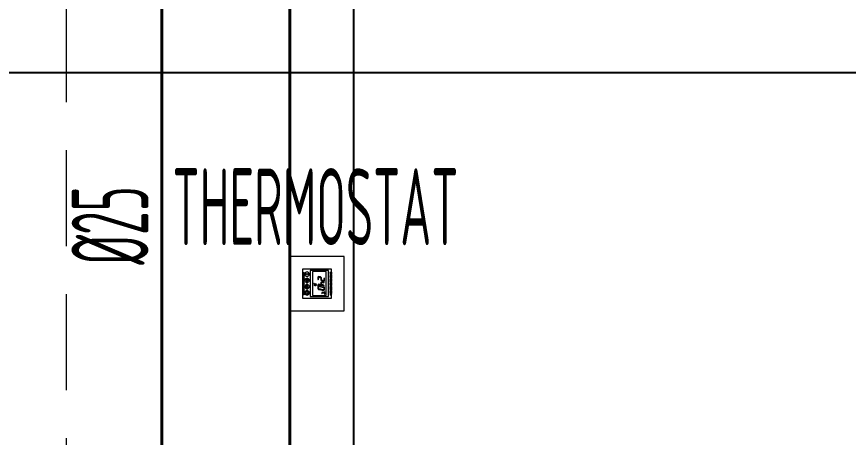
# Model space of a CAD drawing. Header units: centimetres. Extents: x 31 to 22766, y 238 to 3306.
# Drawn here: x 1744.3 to 1874.3, y 1115.1 to 1180.8 of the extents above; entities that cross this region are included whole.
import ezdxf
from ezdxf.xclip import XClip

# ---------------------------------------------------------------- set-up
doc = ezdxf.new("R2010")
doc.units = ezdxf.units.CM
doc.header["$XCLIPFRAME"] = 0
doc.linetypes.add('DASHED', pattern=[0.75, 0.5, -0.25])
doc.linetypes.add('HIDDEN2', pattern=[0.1875, 0.125, -0.0625])
for name, color, linetype, lineweight in [('00_BORDA_DUVAR', 8, 'Continuous', 40), ('elektr.k anahtar-priz', 4, 'Continuous', 0), ('Elektrik Anahtar Priz.', 4, 'Continuous', 0), ('M-HVAC-VRF DRENAJ HATTI', 6, 'DASHED', 5)]:
    doc.layers.add(name, color=color, linetype=linetype, lineweight=lineweight)
for name, color, linetype in [('M-CİHAZ', 7, 'Continuous'), ('M-HVAC EMİŞ', 6, 'Continuous'), ('M-ST-YAĞMUR SUYU', 6, 'RAINWATER'), ('M-VRF-BORU', 3, 'Continuous')]:
    doc.layers.add(name, color=color, linetype=linetype)
doc.styles.add('240402_MXM-MLT-DD-MG-E-108-200-SUPERPOZE$0$Standard', font='geniso.shx')
doc.styles.get("Standard").update_dxf_attribs({"font": 'GENISO.shx'})
doc.linetypes.add('RAINWATER', pattern='A,6,-0.4,[") )",Standard,S=1,R=0,X=-0.1,Y=-0.5],-1.1', length=7.5)

# ---------------------------------------------------------------- blocks, each defined once
blk = doc.blocks.new('DUVAR PLANI')
at = {"layer": '00_BORDA_DUVAR', "lineweight": 40, "extrusion": (1.81127e-16, 0, -1)}
blk.add_lwpolyline([(-36065.64, 5842.62), (-36065.64, 5612.62), (-36075.64, 5612.62), (-36075.64, 5592.62), (-36035.64, 5592.62), (-36035.64, 5612.62), (-36045.64, 5612.62), (-36045.64, 5842.62)], dxfattribs=at)
blk = doc.blocks.new('termostat')
at = {"layer": 'elektr.k anahtar-priz', "lineweight": 5}
for p, q in [((42956.65, 2726.3, -297.18), (42956.65, 2726.15, -297.18)), ((42956.68, 2726.11, -297.18), (42956.69, 2726.11, -297.18)), ((42956.71, 2726.15, -297.18), (42956.71, 2726.3, -297.18)), ((42956.74, 2726.34, -297.18), (42956.79, 2726.34, -297.18)), ((42956.82, 2726.3, -297.18), (42956.82, 2726.15, -297.18)), ((42956.85, 2726.11, -297.18), (42956.86, 2726.11, -297.18)), ((42956.88, 2726.15, -297.18), (42956.88, 2726.3, -297.18)), ((42956.91, 2726.34, -297.18), (42956.97, 2726.34, -297.18)), ((42956.99, 2726.3, -297.18), (42956.99, 2726.15, -297.18)), ((42957.02, 2726.11, -297.18), (42957.03, 2726.11, -297.18)), ((42957.05, 2726.15, -297.18), (42957.05, 2726.3, -297.18)), ((42957.08, 2726.34, -297.18), (42957.14, 2726.34, -297.18)), ((42957.16, 2726.3, -297.18), (42957.16, 2726.15, -297.18)), ((42957.19, 2726.11, -297.18), (42957.2, 2726.11, -297.18)), ((42957.23, 2726.15, -297.18), (42957.23, 2726.3, -297.18)), ((42957.25, 2726.34, -297.18), (42957.31, 2726.34, -297.18)), ((42957.33, 2726.3, -297.18), (42957.33, 2726.15, -297.18)), ((42957.36, 2726.11, -297.18), (42957.37, 2726.11, -297.18)), ((42957.4, 2726.15, -297.18), (42957.4, 2726.3, -297.18)), ((42957.42, 2726.34, -297.18), (42957.48, 2726.34, -297.18)), ((42957.5, 2726.3, -297.18), (42957.5, 2726.15, -297.18)), ((42957.53, 2726.11, -297.18), (42957.54, 2726.11, -297.18)), ((42957.57, 2726.15, -297.18), (42957.57, 2726.3, -297.18)), ((42957.59, 2726.34, -297.18), (42957.65, 2726.34, -297.18)), ((42957.68, 2726.3, -297.18), (42957.68, 2726.15, -297.18)), ((42957.7, 2726.11, -297.18), (42957.71, 2726.11, -297.18)), ((42957.74, 2726.15, -297.18), (42957.74, 2726.3, -297.18)), ((42957.76, 2726.34, -297.18), (42957.82, 2726.34, -297.18)), ((42957.85, 2726.3, -297.18), (42957.85, 2726.15, -297.18)), ((42957.87, 2726.11, -297.18), (42957.88, 2726.11, -297.18)), ((42957.91, 2726.15, -297.18), (42957.91, 2726.3, -297.18)), ((42957.93, 2726.34, -297.18), (42957.99, 2726.34, -297.18)), ((42958.02, 2726.3, -297.18), (42958.02, 2726.15, -297.18)), ((42958.04, 2726.11, -297.18), (42958.05, 2726.11, -297.18)), ((42958.08, 2726.15, -297.18), (42958.08, 2726.3, -297.18)), ((42958.11, 2726.34, -297.18), (42958.16, 2726.34, -297.18)), ((42958.19, 2726.3, -297.18), (42958.19, 2726.15, -297.18)), ((42958.21, 2726.11, -297.18), (42958.22, 2726.11, -297.18)), ((42958.25, 2726.15, -297.18), (42958.25, 2726.3, -297.18)), ((42958.28, 2726.34, -297.18), (42958.33, 2726.34, -297.18)), ((42958.36, 2726.3, -297.18), (42958.36, 2726.15, -297.18)), ((42958.39, 2726.11, -297.18), (42958.39, 2726.11, -297.18)), ((42958.42, 2726.15, -297.18), (42958.42, 2726.3, -297.18)), ((42958.45, 2726.34, -297.18), (42958.5, 2726.34, -297.18)), ((42958.53, 2726.3, -297.18), (42958.53, 2726.15, -297.18)), ((42958.56, 2726.11, -297.18), (42958.57, 2726.11, -297.18)), ((42958.59, 2726.15, -297.18), (42958.59, 2726.3, -297.18)), ((42958.62, 2726.34, -297.18), (42958.67, 2726.34, -297.18)), ((42958.7, 2726.3, -297.18), (42958.7, 2726.15, -297.18)), ((42958.73, 2726.11, -297.18), (42958.74, 2726.11, -297.18)), ((42958.76, 2726.15, -297.18), (42958.76, 2726.3, -297.18)), ((42958.79, 2726.34, -297.18), (42958.84, 2726.34, -297.18)), ((42958.87, 2726.3, -297.18), (42958.87, 2726.15, -297.18)), ((42958.9, 2726.11, -297.18), (42958.91, 2726.11, -297.18)), ((42958.93, 2726.15, -297.18), (42958.93, 2726.3, -297.18)), ((42958.96, 2726.34, -297.18), (42959.02, 2726.34, -297.18)), ((42959.04, 2726.3, -297.18), (42959.04, 2726.15, -297.18)), ((42959.07, 2726.11, -297.18), (42959.08, 2726.11, -297.18)), ((42959.1, 2726.15, -297.18), (42959.1, 2726.3, -297.18)), ((42959.13, 2726.34, -297.18), (42959.19, 2726.34, -297.18)), ((42959.21, 2726.3, -297.18), (42959.21, 2726.15, -297.18)), ((42959.24, 2726.11, -297.18), (42959.25, 2726.11, -297.18)), ((42959.27, 2726.15, -297.18), (42959.27, 2726.3, -297.18)), ((42959.3, 2726.34, -297.18), (42959.36, 2726.34, -297.18)), ((42959.38, 2726.3, -297.18), (42959.38, 2726.15, -297.18)), ((42959.41, 2726.11, -297.18), (42959.42, 2726.11, -297.18)), ((42959.45, 2726.15, -297.18), (42959.45, 2726.3, -297.18)), ((42959.47, 2726.34, -297.18), (42959.53, 2726.34, -297.18)), ((42959.55, 2726.3, -297.18), (42959.55, 2726.15, -297.18)), ((42959.58, 2726.11, -297.18), (42959.59, 2726.11, -297.18)), ((42959.62, 2726.15, -297.18), (42959.62, 2726.3, -297.18)), ((42959.64, 2726.34, -297.18), (42959.7, 2726.34, -297.18)), ((42959.73, 2726.3, -297.18), (42959.73, 2726.15, -297.18)), ((42959.75, 2726.11, -297.18), (42959.76, 2726.11, -297.18)), ((42959.79, 2726.15, -297.18), (42959.79, 2726.3, -297.18)), ((42959.81, 2726.34, -297.18), (42959.87, 2726.34, -297.18)), ((42959.9, 2726.3, -297.18), (42959.9, 2726.15, -297.18)), ((42959.92, 2726.11, -297.18), (42959.93, 2726.11, -297.18)), ((42959.96, 2726.15, -297.18), (42959.96, 2726.3, -297.18)), ((42959.98, 2726.34, -297.18), (42960.04, 2726.34, -297.18)), ((42960.07, 2726.3, -297.18), (42960.07, 2726.15, -297.18)), ((42960.09, 2726.11, -297.18), (42960.1, 2726.11, -297.18)), ((42960.13, 2726.15, -297.18), (42960.13, 2726.3, -297.18)), ((42956.65, 2721.88, -297.18), (42956.65, 2722.03, -297.18)), ((42956.68, 2722.07, -297.18), (42956.69, 2722.07, -297.18)), ((42956.71, 2722.03, -297.18), (42956.71, 2721.88, -297.18)), ((42956.74, 2721.84, -297.18), (42956.79, 2721.84, -297.18)), ((42956.82, 2721.88, -297.18), (42956.82, 2722.03, -297.18)), ((42956.85, 2722.07, -297.18), (42956.86, 2722.07, -297.18)), ((42956.88, 2722.03, -297.18), (42956.88, 2721.88, -297.18)), ((42956.91, 2721.84, -297.18), (42956.97, 2721.84, -297.18)), ((42956.99, 2721.88, -297.18), (42956.99, 2722.03, -297.18)), ((42957.02, 2722.07, -297.18), (42957.03, 2722.07, -297.18)), ((42957.05, 2722.03, -297.18), (42957.05, 2721.88, -297.18)), ((42957.08, 2721.84, -297.18), (42957.14, 2721.84, -297.18)), ((42957.16, 2721.88, -297.18), (42957.16, 2722.03, -297.18)), ((42957.19, 2722.07, -297.18), (42957.2, 2722.07, -297.18)), ((42957.23, 2722.03, -297.18), (42957.23, 2721.88, -297.18)), ((42957.25, 2721.84, -297.18), (42957.31, 2721.84, -297.18)), ((42957.33, 2721.88, -297.18), (42957.33, 2722.03, -297.18)), ((42957.36, 2722.07, -297.18), (42957.37, 2722.07, -297.18)), ((42957.4, 2722.03, -297.18), (42957.4, 2721.88, -297.18)), ((42957.42, 2721.84, -297.18), (42957.48, 2721.84, -297.18)), ((42957.5, 2721.88, -297.18), (42957.5, 2722.03, -297.18)), ((42957.53, 2722.07, -297.18), (42957.54, 2722.07, -297.18)), ((42957.57, 2722.03, -297.18), (42957.57, 2721.88, -297.18)), ((42957.59, 2721.84, -297.18), (42957.65, 2721.84, -297.18)), ((42957.68, 2721.88, -297.18), (42957.68, 2722.03, -297.18)), ((42957.7, 2722.07, -297.18), (42957.71, 2722.07, -297.18)), ((42957.74, 2722.03, -297.18), (42957.74, 2721.88, -297.18)), ((42957.76, 2721.84, -297.18), (42957.82, 2721.84, -297.18)), ((42957.85, 2721.88, -297.18), (42957.85, 2722.03, -297.18)), ((42957.87, 2722.07, -297.18), (42957.88, 2722.07, -297.18)), ((42957.91, 2722.03, -297.18), (42957.91, 2721.88, -297.18)), ((42957.93, 2721.84, -297.18), (42957.99, 2721.84, -297.18)), ((42958.02, 2721.88, -297.18), (42958.02, 2722.03, -297.18)), ((42958.04, 2722.07, -297.18), (42958.05, 2722.07, -297.18)), ((42958.08, 2722.03, -297.18), (42958.08, 2721.88, -297.18)), ((42958.11, 2721.84, -297.18), (42958.16, 2721.84, -297.18)), ((42958.19, 2721.88, -297.18), (42958.19, 2722.03, -297.18)), ((42958.21, 2722.07, -297.18), (42958.22, 2722.07, -297.18)), ((42958.25, 2722.03, -297.18), (42958.25, 2721.88, -297.18)), ((42958.28, 2721.84, -297.18), (42958.33, 2721.84, -297.18)), ((42958.36, 2721.88, -297.18), (42958.36, 2722.03, -297.18)), ((42958.39, 2722.07, -297.18), (42958.39, 2722.07, -297.18)), ((42958.42, 2722.03, -297.18), (42958.42, 2721.88, -297.18)), ((42958.45, 2721.84, -297.18), (42958.5, 2721.84, -297.18)), ((42958.53, 2721.88, -297.18), (42958.53, 2722.03, -297.18)), ((42958.56, 2722.07, -297.18), (42958.57, 2722.07, -297.18)), ((42958.59, 2722.03, -297.18), (42958.59, 2721.88, -297.18)), ((42958.62, 2721.84, -297.18), (42958.67, 2721.84, -297.18)), ((42958.7, 2721.88, -297.18), (42958.7, 2722.03, -297.18)), ((42958.73, 2722.07, -297.18), (42958.74, 2722.07, -297.18)), ((42958.76, 2722.03, -297.18), (42958.76, 2721.88, -297.18)), ((42958.79, 2721.84, -297.18), (42958.84, 2721.84, -297.18)), ((42958.87, 2721.88, -297.18), (42958.87, 2722.03, -297.18)), ((42958.9, 2722.07, -297.18), (42958.91, 2722.07, -297.18)), ((42958.93, 2722.03, -297.18), (42958.93, 2721.88, -297.18)), ((42958.96, 2721.84, -297.18), (42959.02, 2721.84, -297.18)), ((42959.04, 2721.88, -297.18), (42959.04, 2722.03, -297.18)), ((42959.07, 2722.07, -297.18), (42959.08, 2722.07, -297.18)), ((42959.1, 2722.03, -297.18), (42959.1, 2721.88, -297.18)), ((42959.13, 2721.84, -297.18), (42959.19, 2721.84, -297.18)), ((42959.21, 2721.88, -297.18), (42959.21, 2722.03, -297.18)), ((42959.24, 2722.07, -297.18), (42959.25, 2722.07, -297.18)), ((42959.27, 2722.03, -297.18), (42959.27, 2721.88, -297.18)), ((42959.3, 2721.84, -297.18), (42959.36, 2721.84, -297.18)), ((42959.38, 2721.88, -297.18), (42959.38, 2722.03, -297.18)), ((42959.41, 2722.07, -297.18), (42959.42, 2722.07, -297.18)), ((42959.45, 2722.03, -297.18), (42959.45, 2721.88, -297.18)), ((42959.47, 2721.84, -297.18), (42959.53, 2721.84, -297.18)), ((42959.55, 2721.88, -297.18), (42959.55, 2722.03, -297.18)), ((42959.58, 2722.07, -297.18), (42959.59, 2722.07, -297.18)), ((42959.62, 2722.03, -297.18), (42959.62, 2721.88, -297.18)), ((42959.64, 2721.84, -297.18), (42959.7, 2721.84, -297.18)), ((42959.73, 2721.88, -297.18), (42959.73, 2722.03, -297.18)), ((42959.75, 2722.07, -297.18), (42959.76, 2722.07, -297.18)), ((42959.79, 2722.03, -297.18), (42959.79, 2721.88, -297.18)), ((42959.81, 2721.84, -297.18), (42959.87, 2721.84, -297.18)), ((42959.9, 2721.88, -297.18), (42959.9, 2722.03, -297.18)), ((42959.92, 2722.07, -297.18), (42959.93, 2722.07, -297.18)), ((42959.96, 2722.03, -297.18), (42959.96, 2721.88, -297.18)), ((42959.98, 2721.84, -297.18), (42960.04, 2721.84, -297.18)), ((42960.07, 2721.88, -297.18), (42960.07, 2722.03, -297.18)), ((42960.09, 2722.07, -297.18), (42960.1, 2722.07, -297.18)), ((42960.13, 2722.03, -297.18), (42960.13, 2721.88, -297.18))]:
    blk.add_line(p, q, dxfattribs=at)
at = {"layer": 'elektr.k anahtar-priz', "color": 6, "lineweight": 5}
for points in [[(42954.14, 2719.84), (42962.64, 2719.84), (42962.64, 2728.34), (42954.14, 2728.34)], [(42956.14, 2721.84), (42960.64, 2721.84), (42960.64, 2726.34), (42956.14, 2726.34)]]:
    blk.add_lwpolyline(points, close=True, dxfattribs=at)
at = {"layer": 'elektr.k anahtar-priz', "lineweight": 5}
for points in [[(42956.33, 2722.99), (42960.42, 2722.99), (42960.42, 2725.9), (42956.33, 2725.9)], [(42956.5, 2723.36), (42960.23, 2723.36), (42960.23, 2725.5), (42956.5, 2725.5)], [(42957.4, 2724.34), (42957.47, 2724.65), (42957.43, 2724.73), (42957.34, 2724.65), (42957.27, 2724.34), (42957.34, 2724.28)], [(42957.35, 2724.26), (42957.39, 2724.19), (42957.72, 2724.19), (42957.8, 2724.27), (42957.75, 2724.32), (42957.41, 2724.32)], [(42957.44, 2724.75), (42957.48, 2724.67), (42957.81, 2724.67), (42957.89, 2724.75), (42957.84, 2724.8), (42957.5, 2724.8)], [(42957.53, 2725.23), (42957.57, 2725.16), (42957.9, 2725.16), (42957.99, 2725.23), (42957.93, 2725.28), (42957.6, 2725.28)], [(42957.99, 2724.83), (42958.06, 2725.14), (42958.02, 2725.21), (42957.93, 2725.13), (42957.86, 2724.82), (42957.92, 2724.77)], [(42958.21, 2724.83), (42958.27, 2725.14), (42958.23, 2725.21), (42958.14, 2725.13), (42958.08, 2724.82), (42958.14, 2724.77)], [(42958.58, 2724.34), (42958.64, 2724.65), (42958.6, 2724.73), (42958.51, 2724.65), (42958.45, 2724.34), (42958.51, 2724.28)], [(42958.68, 2724.83), (42958.75, 2725.14), (42958.71, 2725.21), (42958.62, 2725.13), (42958.55, 2724.82), (42958.62, 2724.77)], [(42958.83, 2724.34), (42958.9, 2724.65), (42958.86, 2724.73), (42958.77, 2724.65), (42958.7, 2724.34), (42958.77, 2724.28)], [(42958.78, 2724.26), (42958.82, 2724.19), (42959.15, 2724.19), (42959.23, 2724.27), (42959.17, 2724.32), (42958.84, 2724.32)], [(42958.93, 2724.83), (42958.99, 2725.14), (42958.95, 2725.21), (42958.86, 2725.13), (42958.8, 2724.82), (42958.86, 2724.77)], [(42958.96, 2725.23), (42959, 2725.16), (42959.33, 2725.16), (42959.42, 2725.23), (42959.36, 2725.28), (42959.02, 2725.28)], [(42959.31, 2724.34), (42959.37, 2724.65), (42959.33, 2724.73), (42959.24, 2724.65), (42959.18, 2724.34), (42959.24, 2724.28)], [(42959.42, 2724.83), (42959.49, 2725.14), (42959.44, 2725.21), (42959.36, 2725.13), (42959.29, 2724.82), (42959.35, 2724.77)], [(42959.8, 2724.91), (42959.83, 2725.03), (42959.81, 2725.06), (42959.78, 2725.03), (42959.75, 2724.91), (42959.78, 2724.89)], [(42959.79, 2724.87), (42959.8, 2724.84), (42959.95, 2724.84), (42959.98, 2724.87), (42959.96, 2724.89), (42959.81, 2724.89)], [(42959.85, 2725.11), (42959.87, 2725.22), (42959.86, 2725.25), (42959.82, 2725.22), (42959.8, 2725.1), (42959.82, 2725.08)], [(42959.86, 2725.27), (42959.88, 2725.24), (42960.02, 2725.24), (42960.06, 2725.27), (42960.03, 2725.29), (42959.89, 2725.29)]]:
    blk.add_lwpolyline(points, close=True, dxfattribs=at)
at = {"layer": 'elektr.k anahtar-priz', "lineweight": 5, "elevation": -297.18}
blk.add_lwpolyline([(42958.15, 2724.75), (42958.19, 2724.67), (42958.52, 2724.67), (42958.6, 2724.75), (42958.54, 2724.8), (42958.21, 2724.8)], close=True, dxfattribs=at)
at = {"layer": 'elektr.k anahtar-priz', "lineweight": 5}
for points in [[(42957.85, 2722.57), (42957.7, 2722.57), (42957.86, 2722.45)], [(42957.94, 2722.57), (42958.08, 2722.57), (42957.92, 2722.45)], [(42958.81, 2722.46), (42958.67, 2722.46), (42958.83, 2722.58)], [(42958.9, 2722.46), (42959.05, 2722.46), (42958.89, 2722.58)]]:
    blk.add_lwpolyline(points, dxfattribs=at)
for centre, radius in [((42958.64, 2724.24, -297.18), 0.0352), ((42959.7, 2725.23, -297.18), 0.0522), ((42956.92, 2722.52, -297.18), 0.106)]:
    blk.add_circle(centre, radius, dxfattribs=at)
at = {"layer": 'elektr.k anahtar-priz', "lineweight": 5, "extrusion": (0, 0, -1)}
for centre in [(-42956.92, 2722.52, 297.18), (-42957.89, 2722.52, 297.18), (-42958.86, 2722.52, 297.18), (-42959.83, 2722.52, 297.18)]:
    blk.add_circle(centre, 0.347, dxfattribs=at)
for centre, radius, start, end in [((-42957.64, 2722.59, 297.18), 0.03, 307.2092, 90), ((-42957.85, 2722.43, 297.18), 0.025, 180, 307.2092), ((-42957.85, 2722.6, 297.18), 0.025, 90, 180), ((-42957.85, 2722.6, 297.18), 0.025, 180, 270), ((-42957.85, 2722.43, 297.18), 0.025, 127.2092, 180), ((-42958.9, 2722.6, 297.18), 0.025, 0, 127.2092), ((-42958.9, 2722.6, 297.18), 0.025, 307.2092, 0), ((-42958.9, 2722.43, 297.18), 0.025, 0, 90), ((-42958.9, 2722.43, 297.18), 0.025, 270, 0), ((-42959.11, 2722.44, 297.18), 0.03, 127.2092, 270), ((-42959.64, 2722.47, 297.18), 0.025, 346.8608, 90), ((-42959.64, 2722.47, 297.18), 0.025, 90, 166.8608), ((-42959.78, 2722.32, 297.18), 0.025, 180, 283.1392), ((-42959.78, 2722.32, 297.18), 0.025, 103.1392, 180), ((-42959.87, 2722.71, 297.18), 0.025, 0, 103.1392), ((-42959.87, 2722.71, 297.18), 0.025, 283.1392, 0), ((-42959.87, 2722.32, 297.18), 0.025, 0, 76.8608), ((-42959.87, 2722.32, 297.18), 0.025, 256.8608, 0), ((-42960.02, 2722.56, 297.18), 0.025, 270, 346.8608), ((-42960.02, 2722.47, 297.18), 0.025, 13.1392, 90), ((-42960.02, 2722.56, 297.18), 0.025, 166.8608, 270), ((-42960.02, 2722.47, 297.18), 0.025, 90, 193.1392)]:
    blk.add_arc(centre, radius, start, end, dxfattribs=at)
at = {"layer": 'elektr.k anahtar-priz', "lineweight": 5}
for centre, radius, start, end in [((42957.94, 2722.6, -297.18), 0.025, 90, 180), ((42957.94, 2722.6, -297.18), 0.025, 180, 270), ((42957.94, 2722.43, -297.18), 0.025, 127.2092, 180), ((42957.94, 2722.43, -297.18), 0.025, 180, 307.2092), ((42958.14, 2722.59, -297.18), 0.03, 307.2092, 90), ((42958.61, 2722.44, -297.18), 0.03, 127.2092, 270), ((42958.81, 2722.6, -297.18), 0.025, 0, 127.2092), ((42958.81, 2722.43, -297.18), 0.025, 0, 90), ((42958.81, 2722.43, -297.18), 0.025, 270, 0), ((42958.81, 2722.6, -297.18), 0.025, 307.2092, 0), ((42959.64, 2722.56, -297.18), 0.025, 166.8608, 270), ((42959.64, 2722.56, -297.18), 0.025, 270, 346.8608), ((42959.78, 2722.71, -297.18), 0.025, 0, 103.1392), ((42959.78, 2722.71, -297.18), 0.025, 283.1392, 0)]:
    blk.add_arc(centre, radius, start, end, dxfattribs=at)
for points, weights in [([(42956.62, 2726.34, -297.18), (42956.65, 2726.34, -297.18), (42956.65, 2726.3, -297.18)], [1, 0.707106781187, 1]), ([(42956.65, 2726.15, -297.18), (42956.65, 2726.11, -297.18), (42956.68, 2726.11, -297.18)], [1, 0.707106781187, 1]), ([(42956.69, 2726.11, -297.18), (42956.71, 2726.11, -297.18), (42956.71, 2726.15, -297.18)], [1, 0.707106781187, 1]), ([(42956.71, 2726.3, -297.18), (42956.71, 2726.34, -297.18), (42956.74, 2726.34, -297.18)], [1, 0.707106781187, 1]), ([(42956.79, 2726.34, -297.18), (42956.82, 2726.34, -297.18), (42956.82, 2726.3, -297.18)], [1, 0.707106781187, 1]), ([(42956.82, 2726.15, -297.18), (42956.82, 2726.11, -297.18), (42956.85, 2726.11, -297.18)], [1, 0.707106781187, 1]), ([(42956.86, 2726.11, -297.18), (42956.88, 2726.11, -297.18), (42956.88, 2726.15, -297.18)], [1, 0.707106781187, 1]), ([(42956.88, 2726.3, -297.18), (42956.88, 2726.34, -297.18), (42956.91, 2726.34, -297.18)], [1, 0.707106781187, 1]), ([(42956.97, 2726.34, -297.18), (42956.99, 2726.34, -297.18), (42956.99, 2726.3, -297.18)], [1, 0.707106781187, 1]), ([(42956.99, 2726.15, -297.18), (42956.99, 2726.11, -297.18), (42957.02, 2726.11, -297.18)], [1, 0.707106781187, 1]), ([(42957.03, 2726.11, -297.18), (42957.05, 2726.11, -297.18), (42957.05, 2726.15, -297.18)], [1, 0.707106781187, 1]), ([(42957.05, 2726.3, -297.18), (42957.05, 2726.34, -297.18), (42957.08, 2726.34, -297.18)], [1, 0.707106781187, 1]), ([(42957.14, 2726.34, -297.18), (42957.16, 2726.34, -297.18), (42957.16, 2726.3, -297.18)], [1, 0.707106781187, 1]), ([(42957.16, 2726.15, -297.18), (42957.16, 2726.11, -297.18), (42957.19, 2726.11, -297.18)], [1, 0.707106781187, 1]), ([(42957.2, 2726.11, -297.18), (42957.23, 2726.11, -297.18), (42957.23, 2726.15, -297.18)], [1, 0.707106781187, 1]), ([(42957.23, 2726.3, -297.18), (42957.23, 2726.34, -297.18), (42957.25, 2726.34, -297.18)], [1, 0.707106781187, 1]), ([(42957.31, 2726.34, -297.18), (42957.33, 2726.34, -297.18), (42957.33, 2726.3, -297.18)], [1, 0.707106781187, 1]), ([(42957.33, 2726.15, -297.18), (42957.33, 2726.11, -297.18), (42957.36, 2726.11, -297.18)], [1, 0.707106781187, 1]), ([(42957.37, 2726.11, -297.18), (42957.4, 2726.11, -297.18), (42957.4, 2726.15, -297.18)], [1, 0.707106781187, 1]), ([(42957.4, 2726.3, -297.18), (42957.4, 2726.34, -297.18), (42957.42, 2726.34, -297.18)], [1, 0.707106781187, 1]), ([(42957.48, 2726.34, -297.18), (42957.5, 2726.34, -297.18), (42957.5, 2726.3, -297.18)], [1, 0.707106781187, 1]), ([(42957.5, 2726.15, -297.18), (42957.5, 2726.11, -297.18), (42957.53, 2726.11, -297.18)], [1, 0.707106781187, 1]), ([(42957.54, 2726.11, -297.18), (42957.57, 2726.11, -297.18), (42957.57, 2726.15, -297.18)], [1, 0.707106781187, 1]), ([(42957.57, 2726.3, -297.18), (42957.57, 2726.34, -297.18), (42957.59, 2726.34, -297.18)], [1, 0.707106781187, 1]), ([(42957.65, 2726.34, -297.18), (42957.68, 2726.34, -297.18), (42957.68, 2726.3, -297.18)], [1, 0.707106781187, 1]), ([(42957.68, 2726.15, -297.18), (42957.68, 2726.11, -297.18), (42957.7, 2726.11, -297.18)], [1, 0.707106781187, 1]), ([(42957.71, 2726.11, -297.18), (42957.74, 2726.11, -297.18), (42957.74, 2726.15, -297.18)], [1, 0.707106781187, 1]), ([(42957.74, 2726.3, -297.18), (42957.74, 2726.34, -297.18), (42957.76, 2726.34, -297.18)], [1, 0.707106781187, 1]), ([(42957.82, 2726.34, -297.18), (42957.85, 2726.34, -297.18), (42957.85, 2726.3, -297.18)], [1, 0.707106781187, 1]), ([(42957.85, 2726.15, -297.18), (42957.85, 2726.11, -297.18), (42957.87, 2726.11, -297.18)], [1, 0.707106781187, 1]), ([(42957.88, 2726.11, -297.18), (42957.91, 2726.11, -297.18), (42957.91, 2726.15, -297.18)], [1, 0.707106781187, 1]), ([(42957.91, 2726.3, -297.18), (42957.91, 2726.34, -297.18), (42957.93, 2726.34, -297.18)], [1, 0.707106781187, 1]), ([(42957.99, 2726.34, -297.18), (42958.02, 2726.34, -297.18), (42958.02, 2726.3, -297.18)], [1, 0.707106781187, 1]), ([(42958.02, 2726.15, -297.18), (42958.02, 2726.11, -297.18), (42958.04, 2726.11, -297.18)], [1, 0.707106781187, 1]), ([(42958.05, 2726.11, -297.18), (42958.08, 2726.11, -297.18), (42958.08, 2726.15, -297.18)], [1, 0.707106781187, 1]), ([(42958.08, 2726.3, -297.18), (42958.08, 2726.34, -297.18), (42958.11, 2726.34, -297.18)], [1, 0.707106781187, 1]), ([(42958.16, 2726.34, -297.18), (42958.19, 2726.34, -297.18), (42958.19, 2726.3, -297.18)], [1, 0.707106781187, 1]), ([(42958.19, 2726.15, -297.18), (42958.19, 2726.11, -297.18), (42958.21, 2726.11, -297.18)], [1, 0.707106781187, 1]), ([(42958.22, 2726.11, -297.18), (42958.25, 2726.11, -297.18), (42958.25, 2726.15, -297.18)], [1, 0.707106781187, 1]), ([(42958.25, 2726.3, -297.18), (42958.25, 2726.34, -297.18), (42958.28, 2726.34, -297.18)], [1, 0.707106781187, 1]), ([(42958.33, 2726.34, -297.18), (42958.36, 2726.34, -297.18), (42958.36, 2726.3, -297.18)], [1, 0.707106781187, 1]), ([(42958.36, 2726.15, -297.18), (42958.36, 2726.11, -297.18), (42958.39, 2726.11, -297.18)], [1, 0.707106781187, 1]), ([(42958.39, 2726.11, -297.18), (42958.42, 2726.11, -297.18), (42958.42, 2726.15, -297.18)], [1, 0.707106781187, 1]), ([(42958.42, 2726.3, -297.18), (42958.42, 2726.34, -297.18), (42958.45, 2726.34, -297.18)], [1, 0.707106781187, 1]), ([(42958.5, 2726.34, -297.18), (42958.53, 2726.34, -297.18), (42958.53, 2726.3, -297.18)], [1, 0.707106781187, 1]), ([(42958.53, 2726.15, -297.18), (42958.53, 2726.11, -297.18), (42958.56, 2726.11, -297.18)], [1, 0.707106781187, 1]), ([(42958.57, 2726.11, -297.18), (42958.59, 2726.11, -297.18), (42958.59, 2726.15, -297.18)], [1, 0.707106781187, 1]), ([(42958.59, 2726.3, -297.18), (42958.59, 2726.34, -297.18), (42958.62, 2726.34, -297.18)], [1, 0.707106781187, 1]), ([(42958.67, 2726.34, -297.18), (42958.7, 2726.34, -297.18), (42958.7, 2726.3, -297.18)], [1, 0.707106781187, 1]), ([(42958.7, 2726.15, -297.18), (42958.7, 2726.11, -297.18), (42958.73, 2726.11, -297.18)], [1, 0.707106781187, 1]), ([(42958.74, 2726.11, -297.18), (42958.76, 2726.11, -297.18), (42958.76, 2726.15, -297.18)], [1, 0.707106781187, 1]), ([(42958.76, 2726.3, -297.18), (42958.76, 2726.34, -297.18), (42958.79, 2726.34, -297.18)], [1, 0.707106781187, 1]), ([(42958.84, 2726.34, -297.18), (42958.87, 2726.34, -297.18), (42958.87, 2726.3, -297.18)], [1, 0.707106781187, 1]), ([(42958.87, 2726.15, -297.18), (42958.87, 2726.11, -297.18), (42958.9, 2726.11, -297.18)], [1, 0.707106781187, 1]), ([(42958.91, 2726.11, -297.18), (42958.93, 2726.11, -297.18), (42958.93, 2726.15, -297.18)], [1, 0.707106781187, 1]), ([(42958.93, 2726.3, -297.18), (42958.93, 2726.34, -297.18), (42958.96, 2726.34, -297.18)], [1, 0.707106781187, 1]), ([(42959.02, 2726.34, -297.18), (42959.04, 2726.34, -297.18), (42959.04, 2726.3, -297.18)], [1, 0.707106781187, 1]), ([(42959.04, 2726.15, -297.18), (42959.04, 2726.11, -297.18), (42959.07, 2726.11, -297.18)], [1, 0.707106781187, 1]), ([(42959.08, 2726.11, -297.18), (42959.1, 2726.11, -297.18), (42959.1, 2726.15, -297.18)], [1, 0.707106781187, 1]), ([(42959.1, 2726.3, -297.18), (42959.1, 2726.34, -297.18), (42959.13, 2726.34, -297.18)], [1, 0.707106781187, 1]), ([(42959.19, 2726.34, -297.18), (42959.21, 2726.34, -297.18), (42959.21, 2726.3, -297.18)], [1, 0.707106781187, 1]), ([(42959.21, 2726.15, -297.18), (42959.21, 2726.11, -297.18), (42959.24, 2726.11, -297.18)], [1, 0.707106781187, 1]), ([(42959.25, 2726.11, -297.18), (42959.27, 2726.11, -297.18), (42959.27, 2726.15, -297.18)], [1, 0.707106781187, 1]), ([(42959.27, 2726.3, -297.18), (42959.27, 2726.34, -297.18), (42959.3, 2726.34, -297.18)], [1, 0.707106781187, 1]), ([(42959.36, 2726.34, -297.18), (42959.38, 2726.34, -297.18), (42959.38, 2726.3, -297.18)], [1, 0.707106781187, 1]), ([(42959.38, 2726.15, -297.18), (42959.38, 2726.11, -297.18), (42959.41, 2726.11, -297.18)], [1, 0.707106781187, 1]), ([(42959.42, 2726.11, -297.18), (42959.45, 2726.11, -297.18), (42959.45, 2726.15, -297.18)], [1, 0.707106781187, 1]), ([(42959.45, 2726.3, -297.18), (42959.45, 2726.34, -297.18), (42959.47, 2726.34, -297.18)], [1, 0.707106781187, 1]), ([(42959.53, 2726.34, -297.18), (42959.55, 2726.34, -297.18), (42959.55, 2726.3, -297.18)], [1, 0.707106781187, 1]), ([(42959.55, 2726.15, -297.18), (42959.55, 2726.11, -297.18), (42959.58, 2726.11, -297.18)], [1, 0.707106781187, 1]), ([(42959.59, 2726.11, -297.18), (42959.62, 2726.11, -297.18), (42959.62, 2726.15, -297.18)], [1, 0.707106781187, 1]), ([(42959.62, 2726.3, -297.18), (42959.62, 2726.34, -297.18), (42959.64, 2726.34, -297.18)], [1, 0.707106781187, 1]), ([(42959.7, 2726.34, -297.18), (42959.73, 2726.34, -297.18), (42959.73, 2726.3, -297.18)], [1, 0.707106781187, 1]), ([(42959.73, 2726.15, -297.18), (42959.73, 2726.11, -297.18), (42959.75, 2726.11, -297.18)], [1, 0.707106781187, 1]), ([(42959.76, 2726.11, -297.18), (42959.79, 2726.11, -297.18), (42959.79, 2726.15, -297.18)], [1, 0.707106781187, 1]), ([(42959.79, 2726.3, -297.18), (42959.79, 2726.34, -297.18), (42959.81, 2726.34, -297.18)], [1, 0.707106781187, 1]), ([(42959.87, 2726.34, -297.18), (42959.9, 2726.34, -297.18), (42959.9, 2726.3, -297.18)], [1, 0.707106781187, 1]), ([(42959.9, 2726.15, -297.18), (42959.9, 2726.11, -297.18), (42959.92, 2726.11, -297.18)], [1, 0.707106781187, 1]), ([(42959.93, 2726.11, -297.18), (42959.96, 2726.11, -297.18), (42959.96, 2726.15, -297.18)], [1, 0.707106781187, 1]), ([(42959.96, 2726.3, -297.18), (42959.96, 2726.34, -297.18), (42959.98, 2726.34, -297.18)], [1, 0.707106781187, 1]), ([(42960.04, 2726.34, -297.18), (42960.07, 2726.34, -297.18), (42960.07, 2726.3, -297.18)], [1, 0.707106781187, 1]), ([(42960.07, 2726.15, -297.18), (42960.07, 2726.11, -297.18), (42960.09, 2726.11, -297.18)], [1, 0.707106781187, 1]), ([(42960.1, 2726.11, -297.18), (42960.13, 2726.11, -297.18), (42960.13, 2726.15, -297.18)], [1, 0.707106781187, 1]), ([(42960.13, 2726.3, -297.18), (42960.13, 2726.34, -297.18), (42960.16, 2726.34, -297.18)], [1, 0.707106781187, 1]), ([(42956.62, 2721.84, -297.18), (42956.65, 2721.84, -297.18), (42956.65, 2721.88, -297.18)], [1, 0.707106781187, 1]), ([(42956.65, 2722.03, -297.18), (42956.65, 2722.07, -297.18), (42956.68, 2722.07, -297.18)], [1, 0.707106781187, 1]), ([(42956.69, 2722.07, -297.18), (42956.71, 2722.07, -297.18), (42956.71, 2722.03, -297.18)], [1, 0.707106781187, 1]), ([(42956.71, 2721.88, -297.18), (42956.71, 2721.84, -297.18), (42956.74, 2721.84, -297.18)], [1, 0.707106781187, 1]), ([(42956.79, 2721.84, -297.18), (42956.82, 2721.84, -297.18), (42956.82, 2721.88, -297.18)], [1, 0.707106781187, 1]), ([(42956.82, 2722.03, -297.18), (42956.82, 2722.07, -297.18), (42956.85, 2722.07, -297.18)], [1, 0.707106781187, 1]), ([(42956.86, 2722.07, -297.18), (42956.88, 2722.07, -297.18), (42956.88, 2722.03, -297.18)], [1, 0.707106781187, 1]), ([(42956.88, 2721.88, -297.18), (42956.88, 2721.84, -297.18), (42956.91, 2721.84, -297.18)], [1, 0.707106781187, 1]), ([(42956.97, 2721.84, -297.18), (42956.99, 2721.84, -297.18), (42956.99, 2721.88, -297.18)], [1, 0.707106781187, 1]), ([(42956.99, 2722.03, -297.18), (42956.99, 2722.07, -297.18), (42957.02, 2722.07, -297.18)], [1, 0.707106781187, 1]), ([(42957.03, 2722.07, -297.18), (42957.05, 2722.07, -297.18), (42957.05, 2722.03, -297.18)], [1, 0.707106781187, 1]), ([(42957.05, 2721.88, -297.18), (42957.05, 2721.84, -297.18), (42957.08, 2721.84, -297.18)], [1, 0.707106781187, 1]), ([(42957.14, 2721.84, -297.18), (42957.16, 2721.84, -297.18), (42957.16, 2721.88, -297.18)], [1, 0.707106781187, 1]), ([(42957.16, 2722.03, -297.18), (42957.16, 2722.07, -297.18), (42957.19, 2722.07, -297.18)], [1, 0.707106781187, 1]), ([(42957.2, 2722.07, -297.18), (42957.23, 2722.07, -297.18), (42957.23, 2722.03, -297.18)], [1, 0.707106781187, 1]), ([(42957.23, 2721.88, -297.18), (42957.23, 2721.84, -297.18), (42957.25, 2721.84, -297.18)], [1, 0.707106781187, 1]), ([(42957.31, 2721.84, -297.18), (42957.33, 2721.84, -297.18), (42957.33, 2721.88, -297.18)], [1, 0.707106781187, 1]), ([(42957.33, 2722.03, -297.18), (42957.33, 2722.07, -297.18), (42957.36, 2722.07, -297.18)], [1, 0.707106781187, 1]), ([(42957.37, 2722.07, -297.18), (42957.4, 2722.07, -297.18), (42957.4, 2722.03, -297.18)], [1, 0.707106781187, 1]), ([(42957.4, 2721.88, -297.18), (42957.4, 2721.84, -297.18), (42957.42, 2721.84, -297.18)], [1, 0.707106781187, 1]), ([(42957.48, 2721.84, -297.18), (42957.5, 2721.84, -297.18), (42957.5, 2721.88, -297.18)], [1, 0.707106781187, 1]), ([(42957.5, 2722.03, -297.18), (42957.5, 2722.07, -297.18), (42957.53, 2722.07, -297.18)], [1, 0.707106781187, 1]), ([(42957.54, 2722.07, -297.18), (42957.57, 2722.07, -297.18), (42957.57, 2722.03, -297.18)], [1, 0.707106781187, 1]), ([(42957.57, 2721.88, -297.18), (42957.57, 2721.84, -297.18), (42957.59, 2721.84, -297.18)], [1, 0.707106781187, 1]), ([(42957.65, 2721.84, -297.18), (42957.68, 2721.84, -297.18), (42957.68, 2721.88, -297.18)], [1, 0.707106781187, 1]), ([(42957.68, 2722.03, -297.18), (42957.68, 2722.07, -297.18), (42957.7, 2722.07, -297.18)], [1, 0.707106781187, 1]), ([(42957.71, 2722.07, -297.18), (42957.74, 2722.07, -297.18), (42957.74, 2722.03, -297.18)], [1, 0.707106781187, 1]), ([(42957.74, 2721.88, -297.18), (42957.74, 2721.84, -297.18), (42957.76, 2721.84, -297.18)], [1, 0.707106781187, 1]), ([(42957.82, 2721.84, -297.18), (42957.85, 2721.84, -297.18), (42957.85, 2721.88, -297.18)], [1, 0.707106781187, 1]), ([(42957.85, 2722.03, -297.18), (42957.85, 2722.07, -297.18), (42957.87, 2722.07, -297.18)], [1, 0.707106781187, 1]), ([(42957.88, 2722.07, -297.18), (42957.91, 2722.07, -297.18), (42957.91, 2722.03, -297.18)], [1, 0.707106781187, 1]), ([(42957.91, 2721.88, -297.18), (42957.91, 2721.84, -297.18), (42957.93, 2721.84, -297.18)], [1, 0.707106781187, 1]), ([(42957.99, 2721.84, -297.18), (42958.02, 2721.84, -297.18), (42958.02, 2721.88, -297.18)], [1, 0.707106781187, 1]), ([(42958.02, 2722.03, -297.18), (42958.02, 2722.07, -297.18), (42958.04, 2722.07, -297.18)], [1, 0.707106781187, 1]), ([(42958.05, 2722.07, -297.18), (42958.08, 2722.07, -297.18), (42958.08, 2722.03, -297.18)], [1, 0.707106781187, 1]), ([(42958.08, 2721.88, -297.18), (42958.08, 2721.84, -297.18), (42958.11, 2721.84, -297.18)], [1, 0.707106781187, 1]), ([(42958.16, 2721.84, -297.18), (42958.19, 2721.84, -297.18), (42958.19, 2721.88, -297.18)], [1, 0.707106781187, 1]), ([(42958.19, 2722.03, -297.18), (42958.19, 2722.07, -297.18), (42958.21, 2722.07, -297.18)], [1, 0.707106781187, 1]), ([(42958.22, 2722.07, -297.18), (42958.25, 2722.07, -297.18), (42958.25, 2722.03, -297.18)], [1, 0.707106781187, 1]), ([(42958.25, 2721.88, -297.18), (42958.25, 2721.84, -297.18), (42958.28, 2721.84, -297.18)], [1, 0.707106781187, 1]), ([(42958.33, 2721.84, -297.18), (42958.36, 2721.84, -297.18), (42958.36, 2721.88, -297.18)], [1, 0.707106781187, 1]), ([(42958.36, 2722.03, -297.18), (42958.36, 2722.07, -297.18), (42958.39, 2722.07, -297.18)], [1, 0.707106781187, 1]), ([(42958.39, 2722.07, -297.18), (42958.42, 2722.07, -297.18), (42958.42, 2722.03, -297.18)], [1, 0.707106781187, 1]), ([(42958.42, 2721.88, -297.18), (42958.42, 2721.84, -297.18), (42958.45, 2721.84, -297.18)], [1, 0.707106781187, 1]), ([(42958.5, 2721.84, -297.18), (42958.53, 2721.84, -297.18), (42958.53, 2721.88, -297.18)], [1, 0.707106781187, 1]), ([(42958.53, 2722.03, -297.18), (42958.53, 2722.07, -297.18), (42958.56, 2722.07, -297.18)], [1, 0.707106781187, 1]), ([(42958.57, 2722.07, -297.18), (42958.59, 2722.07, -297.18), (42958.59, 2722.03, -297.18)], [1, 0.707106781187, 1]), ([(42958.59, 2721.88, -297.18), (42958.59, 2721.84, -297.18), (42958.62, 2721.84, -297.18)], [1, 0.707106781187, 1]), ([(42958.67, 2721.84, -297.18), (42958.7, 2721.84, -297.18), (42958.7, 2721.88, -297.18)], [1, 0.707106781187, 1]), ([(42958.7, 2722.03, -297.18), (42958.7, 2722.07, -297.18), (42958.73, 2722.07, -297.18)], [1, 0.707106781187, 1]), ([(42958.74, 2722.07, -297.18), (42958.76, 2722.07, -297.18), (42958.76, 2722.03, -297.18)], [1, 0.707106781187, 1]), ([(42958.76, 2721.88, -297.18), (42958.76, 2721.84, -297.18), (42958.79, 2721.84, -297.18)], [1, 0.707106781187, 1]), ([(42958.84, 2721.84, -297.18), (42958.87, 2721.84, -297.18), (42958.87, 2721.88, -297.18)], [1, 0.707106781187, 1]), ([(42958.87, 2722.03, -297.18), (42958.87, 2722.07, -297.18), (42958.9, 2722.07, -297.18)], [1, 0.707106781187, 1]), ([(42958.91, 2722.07, -297.18), (42958.93, 2722.07, -297.18), (42958.93, 2722.03, -297.18)], [1, 0.707106781187, 1]), ([(42958.93, 2721.88, -297.18), (42958.93, 2721.84, -297.18), (42958.96, 2721.84, -297.18)], [1, 0.707106781187, 1]), ([(42959.02, 2721.84, -297.18), (42959.04, 2721.84, -297.18), (42959.04, 2721.88, -297.18)], [1, 0.707106781187, 1]), ([(42959.04, 2722.03, -297.18), (42959.04, 2722.07, -297.18), (42959.07, 2722.07, -297.18)], [1, 0.707106781187, 1]), ([(42959.08, 2722.07, -297.18), (42959.1, 2722.07, -297.18), (42959.1, 2722.03, -297.18)], [1, 0.707106781187, 1]), ([(42959.1, 2721.88, -297.18), (42959.1, 2721.84, -297.18), (42959.13, 2721.84, -297.18)], [1, 0.707106781187, 1]), ([(42959.19, 2721.84, -297.18), (42959.21, 2721.84, -297.18), (42959.21, 2721.88, -297.18)], [1, 0.707106781187, 1]), ([(42959.21, 2722.03, -297.18), (42959.21, 2722.07, -297.18), (42959.24, 2722.07, -297.18)], [1, 0.707106781187, 1]), ([(42959.25, 2722.07, -297.18), (42959.27, 2722.07, -297.18), (42959.27, 2722.03, -297.18)], [1, 0.707106781187, 1]), ([(42959.27, 2721.88, -297.18), (42959.27, 2721.84, -297.18), (42959.3, 2721.84, -297.18)], [1, 0.707106781187, 1]), ([(42959.36, 2721.84, -297.18), (42959.38, 2721.84, -297.18), (42959.38, 2721.88, -297.18)], [1, 0.707106781187, 1]), ([(42959.38, 2722.03, -297.18), (42959.38, 2722.07, -297.18), (42959.41, 2722.07, -297.18)], [1, 0.707106781187, 1]), ([(42959.42, 2722.07, -297.18), (42959.45, 2722.07, -297.18), (42959.45, 2722.03, -297.18)], [1, 0.707106781187, 1]), ([(42959.45, 2721.88, -297.18), (42959.45, 2721.84, -297.18), (42959.47, 2721.84, -297.18)], [1, 0.707106781187, 1]), ([(42959.53, 2721.84, -297.18), (42959.55, 2721.84, -297.18), (42959.55, 2721.88, -297.18)], [1, 0.707106781187, 1]), ([(42959.55, 2722.03, -297.18), (42959.55, 2722.07, -297.18), (42959.58, 2722.07, -297.18)], [1, 0.707106781187, 1]), ([(42959.59, 2722.07, -297.18), (42959.62, 2722.07, -297.18), (42959.62, 2722.03, -297.18)], [1, 0.707106781187, 1]), ([(42959.78, 2722.73, -297.18), (42959.64, 2722.7, -297.18), (42959.61, 2722.57, -297.18)], [0.95585009238, 0.811834736215, 0.955850092381]), ([(42959.78, 2722.3, -297.18), (42959.64, 2722.33, -297.18), (42959.61, 2722.47, -297.18)], [0.95585009238, 0.811834736215, 0.95585009238]), ([(42959.62, 2721.88, -297.18), (42959.62, 2721.84, -297.18), (42959.64, 2721.84, -297.18)], [1, 0.707106781187, 1]), ([(42959.66, 2722.56, -297.18), (42959.69, 2722.66, -297.18), (42959.79, 2722.69, -297.18)], [0.964741615238, 0.819386597298, 0.964741615237]), ([(42959.66, 2722.48, -297.18), (42959.69, 2722.37, -297.18), (42959.79, 2722.35, -297.18)], [0.964741615238, 0.819386597297, 0.964741615238]), ([(42959.7, 2721.84, -297.18), (42959.73, 2721.84, -297.18), (42959.73, 2721.88, -297.18)], [1, 0.707106781187, 1]), ([(42959.73, 2722.03, -297.18), (42959.73, 2722.07, -297.18), (42959.75, 2722.07, -297.18)], [1, 0.707106781187, 1]), ([(42959.76, 2722.07, -297.18), (42959.79, 2722.07, -297.18), (42959.79, 2722.03, -297.18)], [1, 0.707106781187, 1]), ([(42959.79, 2721.88, -297.18), (42959.79, 2721.84, -297.18), (42959.81, 2721.84, -297.18)], [1, 0.707106781187, 1]), ([(42960, 2722.56, -297.18), (42959.97, 2722.66, -297.18), (42959.87, 2722.69, -297.18)], [0.964741615238, 0.819386597298, 0.964741615237]), ([(42959.87, 2722.35, -297.18), (42959.97, 2722.37, -297.18), (42960, 2722.48, -297.18)], [0.964741615238, 0.819386597297, 0.964741615237]), ([(42959.87, 2721.84, -297.18), (42959.9, 2721.84, -297.18), (42959.9, 2721.88, -297.18)], [1, 0.707106781187, 1]), ([(42959.88, 2722.73, -297.18), (42960.01, 2722.7, -297.18), (42960.05, 2722.57, -297.18)], [0.95585009238, 0.811834736215, 0.955850092381]), ([(42960.05, 2722.47, -297.18), (42960.01, 2722.33, -297.18), (42959.88, 2722.3, -297.18)], [0.95585009238, 0.811834736215, 0.955850092381]), ([(42959.9, 2722.03, -297.18), (42959.9, 2722.07, -297.18), (42959.92, 2722.07, -297.18)], [1, 0.707106781187, 1]), ([(42959.93, 2722.07, -297.18), (42959.96, 2722.07, -297.18), (42959.96, 2722.03, -297.18)], [1, 0.707106781187, 1]), ([(42959.96, 2721.88, -297.18), (42959.96, 2721.84, -297.18), (42959.98, 2721.84, -297.18)], [1, 0.707106781187, 1]), ([(42960.04, 2721.84, -297.18), (42960.07, 2721.84, -297.18), (42960.07, 2721.88, -297.18)], [1, 0.707106781187, 1]), ([(42960.07, 2722.03, -297.18), (42960.07, 2722.07, -297.18), (42960.09, 2722.07, -297.18)], [1, 0.707106781187, 1]), ([(42960.1, 2722.07, -297.18), (42960.13, 2722.07, -297.18), (42960.13, 2722.03, -297.18)], [1, 0.707106781187, 1]), ([(42960.13, 2721.88, -297.18), (42960.13, 2721.84, -297.18), (42960.16, 2721.84, -297.18)], [1, 0.707106781187, 1])]:
    blk.add_rational_spline(points, weights, degree=2, dxfattribs=at)
for points in [[(42958.41, 2723.96, -297.18), (42958.42, 2723.95, -297.18), (42958.45, 2723.91, -297.18), (42958.47, 2723.84, -297.18), (42958.47, 2723.75, -297.18), (42958.41, 2723.69, -297.18), (42958.39, 2723.63, -297.18), (42958.39, 2723.6, -297.18), (42958.39, 2723.57, -297.18)], [(42958.49, 2723.96, -297.18), (42958.5, 2723.95, -297.18), (42958.53, 2723.91, -297.18), (42958.55, 2723.84, -297.18), (42958.54, 2723.75, -297.18), (42958.49, 2723.69, -297.18), (42958.47, 2723.63, -297.18), (42958.47, 2723.6, -297.18), (42958.47, 2723.57, -297.18)], [(42958.57, 2723.96, -297.18), (42958.58, 2723.95, -297.18), (42958.61, 2723.91, -297.18), (42958.63, 2723.84, -297.18), (42958.63, 2723.75, -297.18), (42958.57, 2723.69, -297.18), (42958.55, 2723.63, -297.18), (42958.56, 2723.6, -297.18), (42958.56, 2723.57, -297.18)], [(42958.65, 2723.96, -297.18), (42958.67, 2723.95, -297.18), (42958.7, 2723.91, -297.18), (42958.72, 2723.84, -297.18), (42958.71, 2723.75, -297.18), (42958.66, 2723.69, -297.18), (42958.64, 2723.63, -297.18), (42958.64, 2723.6, -297.18), (42958.64, 2723.57, -297.18)]]:
    blk.add_open_spline(points, degree=3, knots=[0, 0, 0, 0, 0.622801, 1.342388, 2.349934, 3.162617, 3.750109, 4.054055, 4.054055, 4.054055, 4.054055], dxfattribs=at)
for points in [[(42957.83, 2722.41, -297.18), (42957.73, 2722.49, -297.18), (42957.62, 2722.57, -297.18)], [(42957.64, 2722.62, -297.18), (42957.74, 2722.62, -297.18), (42957.85, 2722.62, -297.18)], [(42958.14, 2722.62, -297.18), (42958.04, 2722.62, -297.18), (42957.94, 2722.62, -297.18)], [(42957.95, 2722.41, -297.18), (42958.05, 2722.49, -297.18), (42958.16, 2722.57, -297.18)], [(42958.8, 2722.62, -297.18), (42958.7, 2722.54, -297.18), (42958.59, 2722.46, -297.18)], [(42958.61, 2722.41, -297.18), (42958.71, 2722.41, -297.18), (42958.81, 2722.41, -297.18)], [(42959.11, 2722.41, -297.18), (42959, 2722.41, -297.18), (42958.9, 2722.41, -297.18)], [(42958.92, 2722.62, -297.18), (42959.02, 2722.54, -297.18), (42959.12, 2722.46, -297.18)]]:
    blk.add_open_spline(points, degree=2, dxfattribs=at)
blk = doc.blocks.new('G$CCD2FF134')
at = {"layer": 'M-HVAC EMİŞ'}
blk.add_line((-1653.33, -1100), (-2182.5, -1100), dxfattribs=at)
at = {"layer": 'M-HVAC-VRF DRENAJ HATTI', "ltscale": 30}
blk.add_line((-1954.99, -1089.58), (-1955, -1651.35), dxfattribs=at)
at = {"layer": 'M-VRF-BORU'}
blk.add_line((-1910, -1158.8), (-1910, -440), dxfattribs=at)
at = {"layer": 'Elektrik Anahtar Priz.', "lineweight": 5, "transparency": 33554687, "rotation": 270}
blk.add_blockref('termostat', (-4639.84, 41825.46), dxfattribs=at)
at = {"layer": 'M-CİHAZ', "color": 7, "linetype": 'HIDDEN2', "ltscale": 3, "style": '240402_MXM-MLT-DD-MG-E-108-200-SUPERPOZE$0$Standard', "width": 0.5}
blk.add_text('THERMOSTAT', height=12, dxfattribs=at).set_placement((-1938.36, -1126.91, -297.18))
at = {"layer": 'M-ST-YAĞMUR SUYU', "color": 7, "ltscale": 10, "width": 0.5}
blk.add_text('Ø25', height=12, rotation=90, dxfattribs=at).set_placement((-1942.11, -1129.99))

msp = doc.modelspace()

# ---------------------------------------------------------------- block references
ref = msp.add_blockref('G$CCD2FF134', (3707.03, 2272.03))
XClip(ref).set_block_clipping_path([(-3470.0000000001, -1889.9999999982), (349.9999999999, 300.0000000019)])
msp.add_blockref('DUVAR PLANI', (-34278.61, -4520.59))

doc.saveas('drawing.dxf')
